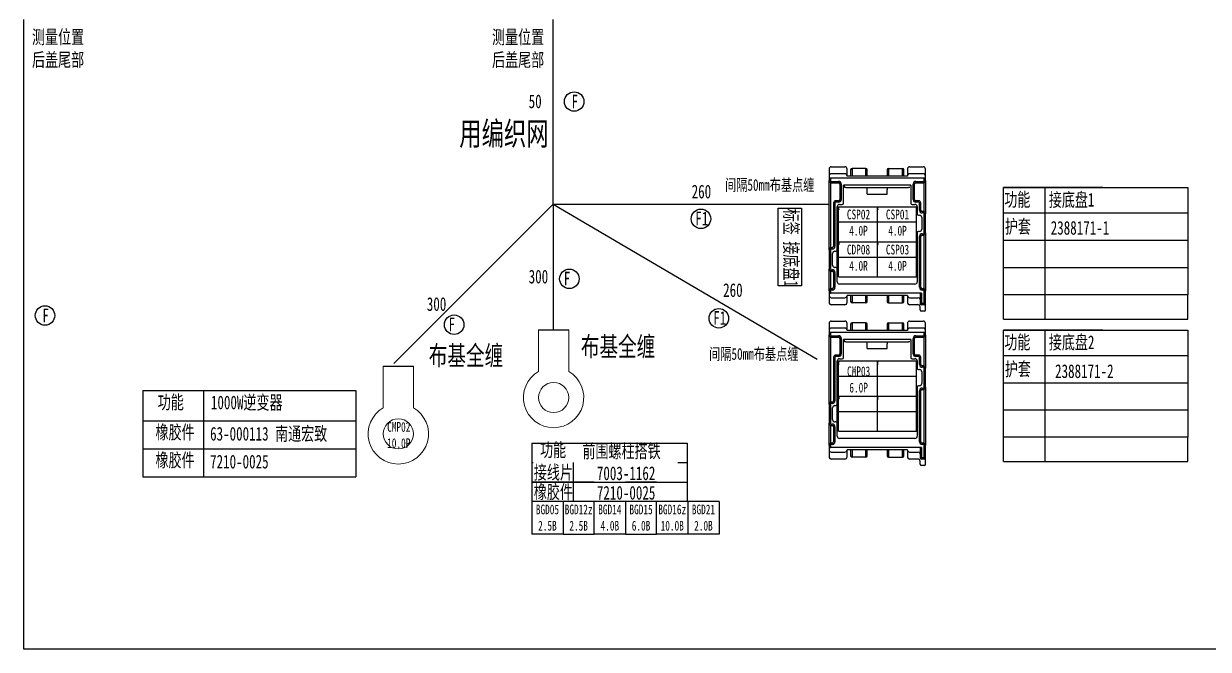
# Model space of a CAD drawing. Header units: millimetres. Extents: x 1543 to 5748, y 1576 to 2417.
# Drawn here: x 4715.3 to 5019, y 1998.5 to 2158.8 of the extents above; entities that cross this region are included whole.
import ezdxf
from ezdxf.enums import TextEntityAlignment as Align

# ---------------------------------------------------------------- set-up
doc = ezdxf.new("R2010")
doc.units = ezdxf.units.MM
doc.layers.get('0').update_dxf_attribs({"lineweight": 25})
for name, color, linetype in [('11文本层', 255, 'Continuous'), ('孔位', 2, 'Continuous'), ('底盘线束', 7, 'Continuous')]:
    doc.layers.add(name, color=color, linetype=linetype)
for name, color, linetype, lineweight in [('1轮廓实线层', 7, 'Continuous', 50), ('_0', 7, 'Continuous', 25), ('基本型', 7, 'Continuous', 18)]:
    doc.layers.add(name, color=color, linetype=linetype, lineweight=lineweight)
doc.styles.get("Standard").update_dxf_attribs({"font": ''})
doc.styles.add('仿宋体', font='', dxfattribs={"width": 0.7, "height": 3.5})
doc.styles.add('仿宋体GB2312', font='', dxfattribs={"width": 0.7})
doc.styles.add('标准', font='fangsong.ttf', dxfattribs={"width": 0.7, "height": 3.5})
doc.styles.get('Standard').set_extended_font_data('SimSun')
doc.styles.get('仿宋体').set_extended_font_data('SimSun')
doc.styles.get('仿宋体GB2312').set_extended_font_data('SimSun')

# ---------------------------------------------------------------- blocks, each defined once
blk = doc.blocks.new('接线片')
at = {"color": 0, "lineweight": 9}
for p, q in [((804.887, -1460.058), (806.433, -1460.058)), ((804.887, -1462.197), (804.887, -1460.058)), ((806.433, -1460.058), (806.433, -1462.197))]:
    blk.add_line(p, q, dxfattribs=at)
at = {"color": 0}
blk.add_line((804.887, -1460.058), (806.433, -1460.058), dxfattribs=at)
at = {"color": 0, "lineweight": 9}
blk.add_circle((805.66, -1463.536), 0.773, dxfattribs=at)
blk.add_arc((805.66, -1463.536), 1.546, 120, 60, dxfattribs=at)

msp = doc.modelspace()

# ---------------------------------------------------------------- linework, layer by layer
for p, q in [((4921.8, 2121.55), (4921.8, 2119.76)), ((4922.38, 2122.13), (4925.84, 2122.13)), ((4925.84, 2120.34), (4922.38, 2120.34)), ((4926.42, 2119.76), (4926.42, 2121.55)), ((4927.34, 2121.32), (4927.34, 2119.76)), ((4927.69, 2121.66), (4927.69, 2119.76)), ((4931.27, 2121.66), (4927.69, 2121.66)), ((4931.27, 2119.76), (4931.27, 2121.66)), ((4931.62, 2119.76), (4931.62, 2121.32)), ((4936.7, 2121.32), (4936.7, 2119.76)), ((4937.04, 2121.66), (4940.62, 2121.66)), ((4937.04, 2121.66), (4937.04, 2119.76)), ((4940.62, 2119.76), (4940.62, 2121.66)), ((4940.97, 2119.76), (4940.97, 2121.32)), ((4941.9, 2121.55), (4941.9, 2119.76)), ((4942.47, 2122.13), (4945.94, 2122.13)), ((4945.94, 2120.34), (4942.47, 2120.34)), ((4946.52, 2119.76), (4946.52, 2121.55)), ((4921.8, 2119.76), (4921.8, 2119.38)), ((4922.14, 2119.18), (4921.8, 2119.38)), ((4921.8, 2119.38), (4921.8, 2118.6)), ((4921.8, 2100.82), (4921.8, 2118.6)), ((4922.14, 2118.6), (4921.8, 2118.6)), ((4946.17, 2119.18), (4922.14, 2119.18)), ((4922.14, 2119.18), (4922.14, 2118.6)), ((4922.14, 2118.07), (4922.14, 2101.35)), ((4922.38, 2118.37), (4924.25, 2118.37)), ((4922.38, 2118.37), (4922.38, 2118.03)), ((4922.38, 2118.03), (4924.25, 2118.03)), ((4924.25, 2118.37), (4924.25, 2118.03)), ((4924.6, 2117.68), (4924.6, 2113.75)), ((4924.95, 2117.68), (4924.6, 2117.68)), ((4924.95, 2117.68), (4924.95, 2113.75)), ((4925.52, 2112.83), (4925.52, 2117.45)), ((4942.79, 2117.45), (4925.52, 2117.45)), ((4925.75, 2117.29), (4925.52, 2117.45)), ((4941.9, 2119.76), (4926.42, 2119.76)), ((4942.79, 2117.45), (4942.56, 2117.29)), ((4942.79, 2117.45), (4942.79, 2112.83)), ((4943.37, 2113.75), (4943.37, 2117.68)), ((4943.37, 2117.68), (4943.71, 2117.68)), ((4943.71, 2113.75), (4943.71, 2117.68)), ((4944.06, 2118.37), (4945.94, 2118.37)), ((4944.06, 2118.37), (4944.06, 2118.03)), ((4944.06, 2118.03), (4945.94, 2118.03)), ((4945.94, 2118.37), (4945.94, 2118.03)), ((4946.52, 2119.38), (4946.17, 2119.18)), ((4946.17, 2118.6), (4946.17, 2119.18)), ((4946.17, 2118.6), (4946.52, 2118.6)), ((4946.17, 2110.59), (4946.17, 2118.07)), ((4946.52, 2119.38), (4946.52, 2119.76)), ((4946.52, 2118.6), (4946.52, 2119.38)), ((4946.52, 2118.6), (4946.52, 2110.06)), ((4926.1, 2116.85), (4942.21, 2116.85)), ((4931.62, 2116.29), (4931.62, 2116.64)), ((4931.62, 2115.1), (4931.62, 2116.29)), ((4931.62, 2115.1), (4936.7, 2115.1)), ((4936.7, 2116.64), (4936.7, 2116.29)), ((4936.7, 2115.1), (4936.7, 2116.29)), ((4922.98, 2112.83), (4922.98, 2101.74)), ((4923.32, 2112.83), (4922.98, 2112.83)), ((4923.32, 2112.83), (4923.32, 2101.74)), ((4924.25, 2113.41), (4923.55, 2113.41)), ((4923.55, 2113.06), (4923.55, 2113.41)), ((4924.25, 2113.06), (4923.55, 2113.06)), ((4923.9, 2100.82), (4923.9, 2111.9)), ((4923.9, 2102.9), (4923.9, 2111.9)), ((4923.9, 2102.9), (4923.9, 2111.9)), ((4923.9, 2102.9), (4923.9, 2111.9)), ((4923.9, 2102.9), (4923.9, 2111.9)), ((4923.9, 2102.9), (4923.9, 2111.9)), ((4923.9, 2102.9), (4923.9, 2111.9)), ((4923.9, 2102.9), (4923.9, 2111.9)), ((4924.22, 2102.9), (4924.22, 2111.9)), ((4924.22, 2111.9), (4934.22, 2111.9)), ((4924.25, 2113.06), (4924.25, 2113.41)), ((4924.48, 2112.48), (4925.18, 2112.48)), ((4924.6, 2113.75), (4924.95, 2113.75)), ((4934.22, 2102.9), (4934.22, 2111.9)), ((4934.22, 2102.9), (4934.22, 2111.9)), ((4934.22, 2102.9), (4934.22, 2111.9)), ((4934.22, 2102.9), (4934.22, 2111.9)), ((4934.22, 2102.9), (4934.22, 2111.9)), ((4934.22, 2102.9), (4934.22, 2111.9)), ((4934.22, 2102.9), (4934.22, 2111.9)), ((4934.22, 2102.9), (4934.22, 2111.9)), ((4934.22, 2102.9), (4934.22, 2111.9)), ((4934.22, 2102.9), (4934.22, 2111.9)), ((4934.22, 2102.9), (4934.22, 2111.9)), ((4934.22, 2102.9), (4934.22, 2111.9)), ((4934.22, 2102.9), (4934.22, 2111.9)), ((4934.22, 2102.9), (4934.22, 2111.9)), ((4934.22, 2102.9), (4934.22, 2111.9)), ((4934.22, 2102.9), (4934.22, 2111.9)), ((4934.22, 2102.9), (4934.22, 2111.9)), ((4934.22, 2111.9), (4944.22, 2111.9)), ((4943.14, 2112.48), (4943.84, 2112.48)), ((4943.37, 2113.75), (4943.71, 2113.75)), ((4944.76, 2113.41), (4944.06, 2113.41)), ((4944.06, 2113.41), (4944.06, 2113.06)), ((4944.76, 2113.06), (4944.06, 2113.06)), ((4944.22, 2102.9), (4944.22, 2111.9)), ((4944.22, 2102.9), (4944.22, 2111.9)), ((4944.22, 2102.9), (4944.22, 2111.9)), ((4944.22, 2102.9), (4944.22, 2111.9)), ((4944.22, 2102.9), (4944.22, 2111.9)), ((4944.22, 2102.9), (4944.22, 2111.9)), ((4944.22, 2102.9), (4944.22, 2111.9)), ((4944.22, 2102.9), (4944.22, 2111.9)), ((4944.22, 2102.9), (4944.22, 2111.9)), ((4944.41, 2111.9), (4944.41, 2110.06)), ((4944.76, 2113.06), (4944.76, 2113.41)), ((4944.99, 2110.98), (4944.99, 2112.83)), ((4944.99, 2112.83), (4945.34, 2112.83)), ((4944.99, 2110.98), (4945.34, 2110.98)), ((4945.34, 2110.98), (4945.34, 2112.83)), ((4934.22, 2107.9), (4924.22, 2107.9)), ((4944.22, 2107.9), (4934.22, 2107.9)), ((4944.76, 2109.71), (4945.01, 2109.71)), ((4945.59, 2109.13), (4945.59, 2106.13)), ((4945.94, 2110.63), (4945.68, 2110.63)), ((4945.68, 2110.63), (4945.68, 2110.29)), ((4945.94, 2110.29), (4945.68, 2110.29)), ((4945.94, 2110.29), (4945.94, 2110.63)), ((4946.17, 2105.2), (4946.17, 2110.06)), ((4946.17, 2110.06), (4946.52, 2110.06)), ((4946.52, 2105.2), (4946.52, 2110.06)), ((4944.41, 2105.2), (4944.41, 2092.62)), ((4945.01, 2105.55), (4944.76, 2105.55)), ((4945.68, 2104.97), (4945.94, 2104.97)), ((4945.68, 2104.97), (4945.68, 2104.63)), ((4945.94, 2104.97), (4945.94, 2104.63)), ((4946.17, 2105.2), (4946.52, 2105.2)), ((4946.52, 2105.2), (4946.52, 2090.31)), ((4923.9, 2093.9), (4923.9, 2102.9)), ((4923.9, 2093.9), (4923.9, 2102.9)), ((4923.9, 2093.9), (4923.9, 2102.9)), ((4923.9, 2093.9), (4923.9, 2102.9)), ((4923.9, 2093.9), (4923.9, 2102.9)), ((4923.9, 2093.9), (4923.9, 2102.9)), ((4923.9, 2093.9), (4923.9, 2102.9)), ((4924.22, 2093.9), (4924.22, 2102.9)), ((4924.22, 2102.9), (4934.22, 2102.9)), ((4924.22, 2102.9), (4934.22, 2102.9)), ((4934.22, 2093.9), (4934.22, 2102.9)), ((4934.22, 2093.9), (4934.22, 2102.9)), ((4934.22, 2093.9), (4934.22, 2102.9)), ((4934.22, 2093.9), (4934.22, 2102.9)), ((4934.22, 2093.9), (4934.22, 2102.9)), ((4934.22, 2093.9), (4934.22, 2102.9)), ((4934.22, 2093.9), (4934.22, 2102.9)), ((4934.22, 2093.9), (4934.22, 2102.9)), ((4934.22, 2093.9), (4934.22, 2102.9)), ((4934.22, 2093.9), (4934.22, 2102.9)), ((4934.22, 2093.9), (4934.22, 2102.9)), ((4934.22, 2093.9), (4934.22, 2102.9)), ((4934.22, 2093.9), (4934.22, 2102.9)), ((4934.22, 2093.9), (4934.22, 2102.9)), ((4934.22, 2093.9), (4934.22, 2102.9)), ((4934.22, 2093.9), (4934.22, 2102.9)), ((4934.22, 2093.9), (4934.22, 2102.9)), ((4934.22, 2102.9), (4944.22, 2102.9)), ((4934.22, 2102.9), (4944.22, 2102.9)), ((4944.22, 2093.9), (4944.22, 2102.9)), ((4944.22, 2093.9), (4944.22, 2102.9)), ((4944.22, 2093.9), (4944.22, 2102.9)), ((4944.22, 2093.9), (4944.22, 2102.9)), ((4944.22, 2093.9), (4944.22, 2102.9)), ((4944.22, 2093.9), (4944.22, 2102.9)), ((4944.22, 2093.9), (4944.22, 2102.9)), ((4944.22, 2093.9), (4944.22, 2102.9)), ((4944.22, 2093.9), (4944.22, 2102.9)), ((4944.99, 2091.23), (4944.99, 2104.28)), ((4945.34, 2104.28), (4944.99, 2104.28)), ((4945.34, 2091.23), (4945.34, 2104.28)), ((4945.68, 2104.63), (4945.94, 2104.63)), ((4946.17, 2090.83), (4946.17, 2104.68)), ((4921.8, 2100.82), (4921.8, 2095.96)), ((4922.14, 2100.82), (4921.8, 2100.82)), ((4922.14, 2100.82), (4922.14, 2095.96)), ((4922.63, 2101.39), (4922.38, 2101.39)), ((4922.38, 2101.05), (4922.38, 2101.39)), ((4922.63, 2101.05), (4922.38, 2101.05)), ((4922.63, 2101.05), (4922.63, 2101.39)), ((4922.72, 2096.89), (4922.72, 2099.89)), ((4922.98, 2101.74), (4923.32, 2101.74)), ((4923.3, 2100.47), (4923.55, 2100.47)), ((4934.22, 2098.9), (4924.22, 2098.9)), ((4944.22, 2098.9), (4934.22, 2098.9)), ((4921.8, 2090.31), (4921.8, 2095.96)), ((4922.14, 2095.96), (4921.8, 2095.96)), ((4923.55, 2096.31), (4923.3, 2096.31)), ((4923.9, 2092.62), (4923.9, 2095.96)), ((4922.14, 2095.44), (4922.14, 2090.83)), ((4922.38, 2095.73), (4922.63, 2095.73)), ((4922.38, 2095.73), (4922.38, 2095.39)), ((4922.38, 2095.39), (4922.63, 2095.39)), ((4922.63, 2095.39), (4922.63, 2095.73)), ((4923.32, 2095.04), (4922.98, 2095.04)), ((4922.98, 2095.04), (4922.98, 2091.23)), ((4923.32, 2095.04), (4923.32, 2091.23)), ((4924.22, 2093.9), (4934.22, 2093.9)), ((4934.22, 2093.9), (4944.22, 2093.9)), ((4922.14, 2090.31), (4921.8, 2090.31)), ((4921.8, 2090.31), (4921.8, 2089.53)), ((4921.8, 2089.53), (4922.14, 2089.73)), ((4922.14, 2090.31), (4922.14, 2089.73)), ((4945.48, 2089.73), (4922.14, 2089.73)), ((4922.63, 2090.88), (4922.38, 2090.88)), ((4922.38, 2090.54), (4922.38, 2090.88)), ((4922.63, 2090.54), (4922.38, 2090.54)), ((4922.63, 2090.54), (4922.63, 2090.88)), ((4923.32, 2091.23), (4922.98, 2091.23)), ((4943.84, 2092.04), (4924.48, 2092.04)), ((4944.99, 2091.23), (4945.34, 2091.23)), ((4945.48, 2089.73), (4945.13, 2089.53)), ((4945.48, 2089.73), (4945.48, 2087.12)), ((4945.94, 2090.88), (4945.68, 2090.88)), ((4945.68, 2090.54), (4945.68, 2090.88)), ((4945.94, 2090.54), (4945.68, 2090.54)), ((4945.94, 2090.54), (4945.94, 2090.88)), ((4946.17, 2087.12), (4946.17, 2090.31)), ((4946.17, 2090.31), (4946.52, 2090.31)), ((4946.52, 2087.13), (4946.52, 2090.31)), ((4921.8, 2089.53), (4921.8, 2089.15)), ((4921.8, 2089.15), (4921.8, 2087.36)), ((4922.38, 2088.57), (4925.84, 2088.57)), ((4925.84, 2086.78), (4922.38, 2086.78)), ((4941.9, 2089.15), (4926.42, 2089.15)), ((4926.42, 2087.36), (4926.42, 2089.15)), ((4927.34, 2089.15), (4927.34, 2087.59)), ((4927.69, 2089.15), (4927.69, 2087.24)), ((4931.27, 2087.24), (4927.69, 2087.24)), ((4931.27, 2087.24), (4931.27, 2089.15)), ((4931.62, 2087.59), (4931.62, 2089.15)), ((4936.7, 2089.15), (4936.7, 2087.59)), ((4937.04, 2089.15), (4937.04, 2087.24)), ((4937.04, 2087.24), (4940.62, 2087.24)), ((4940.62, 2087.24), (4940.62, 2089.15)), ((4940.97, 2087.59), (4940.97, 2089.15)), ((4941.9, 2089.15), (4941.9, 2087.36)), ((4942.47, 2088.57), (4944.67, 2088.57)), ((4944.55, 2086.78), (4942.47, 2086.78)), ((4945.13, 2089.53), (4945.13, 2087.13)), ((4945.18, 2086.95), (4945.48, 2087.12)), ((4946.17, 2087.12), (4945.48, 2087.12)), ((4946.17, 2086.78), (4945.48, 2086.78)), ((4946.17, 2087.12), (4946.46, 2086.95)), ((4946.52, 2085.45), (4946.52, 2087.13)), ((4945.13, 2085.45), (4945.13, 2086.21)), ((4946.17, 2085.11), (4945.48, 2085.11)), ((4921.8, 2081.99), (4921.8, 2080.2)), ((4922.38, 2082.57), (4925.84, 2082.57)), ((4925.84, 2080.78), (4922.38, 2080.78)), ((4926.42, 2080.2), (4926.42, 2081.99)), ((4927.34, 2081.76), (4927.34, 2080.2)), ((4927.69, 2082.1), (4927.69, 2080.2)), ((4931.27, 2082.1), (4927.69, 2082.1)), ((4931.27, 2080.2), (4931.27, 2082.1)), ((4931.62, 2080.2), (4931.62, 2081.76)), ((4936.7, 2081.76), (4936.7, 2080.2)), ((4937.04, 2082.1), (4940.62, 2082.1)), ((4937.04, 2082.1), (4937.04, 2080.2)), ((4940.62, 2080.2), (4940.62, 2082.1)), ((4940.97, 2080.2), (4940.97, 2081.76)), ((4941.9, 2081.99), (4941.9, 2080.2)), ((4942.47, 2082.57), (4945.94, 2082.57)), ((4945.94, 2080.78), (4942.47, 2080.78)), ((4946.52, 2080.2), (4946.52, 2081.99)), ((4921.8, 2080.2), (4921.8, 2079.82)), ((4922.14, 2079.62), (4921.8, 2079.82)), ((4921.8, 2079.82), (4921.8, 2079.04)), ((4921.8, 2061.26), (4921.8, 2079.04)), ((4922.14, 2079.04), (4921.8, 2079.04)), ((4946.17, 2079.62), (4922.14, 2079.62)), ((4922.14, 2079.62), (4922.14, 2079.04)), ((4922.14, 2078.51), (4922.14, 2061.79)), ((4922.38, 2078.81), (4924.25, 2078.81)), ((4922.38, 2078.81), (4922.38, 2078.47)), ((4922.38, 2078.47), (4924.25, 2078.47)), ((4924.25, 2078.81), (4924.25, 2078.47)), ((4924.6, 2078.12), (4924.6, 2074.19)), ((4924.95, 2078.12), (4924.6, 2078.12)), ((4924.95, 2078.12), (4924.95, 2074.19)), ((4925.52, 2073.27), (4925.52, 2077.89)), ((4942.79, 2077.89), (4925.52, 2077.89)), ((4925.75, 2077.73), (4925.52, 2077.89)), ((4941.9, 2080.2), (4926.42, 2080.2)), ((4942.79, 2077.89), (4942.56, 2077.73)), ((4942.79, 2077.89), (4942.79, 2073.27)), ((4943.37, 2074.19), (4943.37, 2078.12)), ((4943.37, 2078.12), (4943.71, 2078.12)), ((4943.71, 2074.19), (4943.71, 2078.12)), ((4944.06, 2078.81), (4945.94, 2078.81)), ((4944.06, 2078.81), (4944.06, 2078.47)), ((4944.06, 2078.47), (4945.94, 2078.47)), ((4945.94, 2078.81), (4945.94, 2078.47)), ((4946.52, 2079.82), (4946.17, 2079.62)), ((4946.17, 2079.04), (4946.17, 2079.62)), ((4946.17, 2079.04), (4946.52, 2079.04)), ((4946.17, 2071.03), (4946.17, 2078.51)), ((4946.52, 2079.82), (4946.52, 2080.2)), ((4946.52, 2079.04), (4946.52, 2079.82)), ((4946.52, 2079.04), (4946.52, 2070.5)), ((4926.1, 2077.29), (4942.21, 2077.29)), ((4931.62, 2076.73), (4931.62, 2077.08)), ((4931.62, 2075.54), (4931.62, 2076.73)), ((4931.62, 2075.54), (4936.7, 2075.54)), ((4936.7, 2077.08), (4936.7, 2076.73)), ((4936.7, 2075.54), (4936.7, 2076.73)), ((4922.98, 2073.27), (4922.98, 2062.18)), ((4923.32, 2073.27), (4922.98, 2073.27)), ((4923.32, 2073.27), (4923.32, 2062.18)), ((4924.25, 2073.85), (4923.55, 2073.85)), ((4923.55, 2073.5), (4923.55, 2073.85)), ((4924.25, 2073.5), (4923.55, 2073.5)), ((4923.9, 2061.26), (4923.9, 2072.35)), ((4923.9, 2063.35), (4923.9, 2072.35)), ((4923.9, 2063.35), (4923.9, 2072.35)), ((4923.9, 2063.35), (4923.9, 2072.35)), ((4923.9, 2063.35), (4923.9, 2072.35)), ((4923.9, 2063.35), (4923.9, 2072.35)), ((4923.9, 2063.35), (4923.9, 2072.35)), ((4923.9, 2063.35), (4923.9, 2072.35)), ((4924.22, 2063.35), (4924.22, 2072.35)), ((4924.22, 2072.35), (4934.22, 2072.35)), ((4924.25, 2073.5), (4924.25, 2073.85)), ((4924.48, 2072.92), (4925.18, 2072.92)), ((4924.6, 2074.19), (4924.95, 2074.19)), ((4934.22, 2063.35), (4934.22, 2072.35)), ((4934.22, 2063.35), (4934.22, 2072.35)), ((4934.22, 2063.35), (4934.22, 2072.35)), ((4934.22, 2063.35), (4934.22, 2072.35)), ((4934.22, 2063.35), (4934.22, 2072.35)), ((4934.22, 2063.35), (4934.22, 2072.35)), ((4934.22, 2063.35), (4934.22, 2072.35)), ((4934.22, 2063.35), (4934.22, 2072.35)), ((4934.22, 2063.35), (4934.22, 2072.35)), ((4934.22, 2063.35), (4934.22, 2072.35)), ((4934.22, 2063.35), (4934.22, 2072.35)), ((4934.22, 2063.35), (4934.22, 2072.35)), ((4934.22, 2063.35), (4934.22, 2072.35)), ((4934.22, 2063.35), (4934.22, 2072.35)), ((4934.22, 2063.35), (4934.22, 2072.35)), ((4934.22, 2063.35), (4934.22, 2072.35)), ((4934.22, 2063.35), (4934.22, 2072.35)), ((4934.22, 2072.35), (4944.22, 2072.35)), ((4943.14, 2072.92), (4943.84, 2072.92)), ((4943.37, 2074.19), (4943.71, 2074.19)), ((4944.76, 2073.85), (4944.06, 2073.85)), ((4944.06, 2073.85), (4944.06, 2073.5)), ((4944.76, 2073.5), (4944.06, 2073.5)), ((4944.22, 2063.35), (4944.22, 2072.35)), ((4944.22, 2063.35), (4944.22, 2072.35)), ((4944.22, 2063.35), (4944.22, 2072.35)), ((4944.22, 2063.35), (4944.22, 2072.35)), ((4944.22, 2063.35), (4944.22, 2072.35)), ((4944.22, 2063.35), (4944.22, 2072.35)), ((4944.22, 2063.35), (4944.22, 2072.35)), ((4944.22, 2063.35), (4944.22, 2072.35)), ((4944.22, 2063.35), (4944.22, 2072.35)), ((4944.41, 2072.35), (4944.41, 2070.5)), ((4944.76, 2073.5), (4944.76, 2073.85)), ((4944.99, 2071.42), (4944.99, 2073.27)), ((4944.99, 2073.27), (4945.34, 2073.27)), ((4945.34, 2071.42), (4945.34, 2073.27)), ((4944.76, 2070.15), (4945.01, 2070.15)), ((4944.99, 2071.42), (4945.34, 2071.42)), ((4945.59, 2069.57), (4945.59, 2066.57)), ((4945.94, 2071.07), (4945.68, 2071.07)), ((4945.68, 2071.07), (4945.68, 2070.73)), ((4945.94, 2070.73), (4945.68, 2070.73)), ((4945.94, 2070.73), (4945.94, 2071.07)), ((4946.17, 2065.65), (4946.17, 2070.5)), ((4946.17, 2070.5), (4946.52, 2070.5)), ((4946.52, 2065.65), (4946.52, 2070.5)), ((4934.22, 2068.35), (4924.22, 2068.35)), ((4944.22, 2068.35), (4934.22, 2068.35)), ((4944.41, 2065.65), (4944.41, 2053.06)), ((4945.01, 2065.99), (4944.76, 2065.99)), ((4945.68, 2065.42), (4945.94, 2065.42)), ((4945.68, 2065.42), (4945.68, 2065.07)), ((4945.94, 2065.42), (4945.94, 2065.07)), ((4946.17, 2065.65), (4946.52, 2065.65)), ((4946.52, 2065.65), (4946.52, 2050.75)), ((4923.9, 2054.35), (4923.9, 2063.35)), ((4923.9, 2054.35), (4923.9, 2063.35)), ((4923.9, 2054.35), (4923.9, 2063.35)), ((4923.9, 2054.35), (4923.9, 2063.35)), ((4923.9, 2054.35), (4923.9, 2063.35)), ((4923.9, 2054.35), (4923.9, 2063.35)), ((4923.9, 2054.35), (4923.9, 2063.35)), ((4924.22, 2054.35), (4924.22, 2063.35)), ((4924.22, 2063.35), (4934.22, 2063.35)), ((4924.22, 2063.35), (4934.22, 2063.35)), ((4934.22, 2054.35), (4934.22, 2063.35)), ((4934.22, 2054.35), (4934.22, 2063.35)), ((4934.22, 2054.35), (4934.22, 2063.35)), ((4934.22, 2054.35), (4934.22, 2063.35)), ((4934.22, 2054.35), (4934.22, 2063.35)), ((4934.22, 2054.35), (4934.22, 2063.35)), ((4934.22, 2054.35), (4934.22, 2063.35)), ((4934.22, 2054.35), (4934.22, 2063.35)), ((4934.22, 2054.35), (4934.22, 2063.35)), ((4934.22, 2054.35), (4934.22, 2063.35)), ((4934.22, 2054.35), (4934.22, 2063.35)), ((4934.22, 2054.35), (4934.22, 2063.35)), ((4934.22, 2054.35), (4934.22, 2063.35)), ((4934.22, 2054.35), (4934.22, 2063.35)), ((4934.22, 2054.35), (4934.22, 2063.35)), ((4934.22, 2054.35), (4934.22, 2063.35)), ((4934.22, 2054.35), (4934.22, 2063.35)), ((4934.22, 2063.35), (4944.22, 2063.35)), ((4934.22, 2063.35), (4944.22, 2063.35)), ((4944.22, 2054.35), (4944.22, 2063.35)), ((4944.22, 2054.35), (4944.22, 2063.35)), ((4944.22, 2054.35), (4944.22, 2063.35)), ((4944.22, 2054.35), (4944.22, 2063.35)), ((4944.22, 2054.35), (4944.22, 2063.35)), ((4944.22, 2054.35), (4944.22, 2063.35)), ((4944.22, 2054.35), (4944.22, 2063.35)), ((4944.22, 2054.35), (4944.22, 2063.35)), ((4944.22, 2054.35), (4944.22, 2063.35)), ((4944.99, 2051.67), (4944.99, 2064.72)), ((4945.34, 2064.72), (4944.99, 2064.72)), ((4945.34, 2051.67), (4945.34, 2064.72)), ((4945.68, 2065.07), (4945.94, 2065.07)), ((4946.17, 2051.28), (4946.17, 2065.12)), ((4921.8, 2061.26), (4921.8, 2056.41)), ((4922.14, 2061.26), (4921.8, 2061.26)), ((4922.14, 2061.26), (4922.14, 2056.41)), ((4922.63, 2061.83), (4922.38, 2061.83)), ((4922.38, 2061.49), (4922.38, 2061.83)), ((4922.63, 2061.49), (4922.38, 2061.49)), ((4922.63, 2061.49), (4922.63, 2061.83)), ((4922.72, 2057.33), (4922.72, 2060.33)), ((4922.98, 2062.18), (4923.32, 2062.18)), ((4923.3, 2060.91), (4923.55, 2060.91)), ((4934.22, 2059.35), (4924.22, 2059.35)), ((4944.22, 2059.35), (4934.22, 2059.35)), ((4921.8, 2050.75), (4921.8, 2056.41)), ((4922.14, 2056.41), (4921.8, 2056.41)), ((4923.55, 2056.75), (4923.3, 2056.75)), ((4923.9, 2053.06), (4923.9, 2056.41)), ((4922.14, 2055.88), (4922.14, 2051.28)), ((4922.38, 2056.18), (4922.63, 2056.18)), ((4922.38, 2056.18), (4922.38, 2055.83)), ((4922.38, 2055.83), (4922.63, 2055.83)), ((4922.63, 2055.83), (4922.63, 2056.18)), ((4923.32, 2055.48), (4922.98, 2055.48)), ((4922.98, 2055.48), (4922.98, 2051.67)), ((4923.32, 2055.48), (4923.32, 2051.67)), ((4924.22, 2054.35), (4934.22, 2054.35)), ((4934.22, 2054.35), (4944.22, 2054.35)), ((4922.14, 2050.75), (4921.8, 2050.75)), ((4921.8, 2050.75), (4921.8, 2049.97)), ((4922.14, 2050.75), (4922.14, 2050.17)), ((4922.63, 2051.32), (4922.38, 2051.32)), ((4922.38, 2050.98), (4922.38, 2051.32)), ((4922.63, 2050.98), (4922.38, 2050.98)), ((4922.63, 2050.98), (4922.63, 2051.32)), ((4923.32, 2051.67), (4922.98, 2051.67)), ((4943.84, 2052.48), (4924.48, 2052.48)), ((4944.99, 2051.67), (4945.34, 2051.67)), ((4945.94, 2051.32), (4945.68, 2051.32)), ((4945.68, 2050.98), (4945.68, 2051.32)), ((4945.94, 2050.98), (4945.68, 2050.98)), ((4945.94, 2050.98), (4945.94, 2051.32)), ((4946.17, 2047.56), (4946.17, 2050.75)), ((4946.17, 2050.75), (4946.52, 2050.75)), ((4946.52, 2047.57), (4946.52, 2050.75)), ((4921.8, 2049.97), (4922.14, 2050.17)), ((4921.8, 2049.97), (4921.8, 2049.59)), ((4921.8, 2049.59), (4921.8, 2047.8)), ((4945.48, 2050.17), (4922.14, 2050.17)), ((4922.38, 2049.01), (4925.84, 2049.01)), ((4925.84, 2047.22), (4922.38, 2047.22)), ((4941.9, 2049.59), (4926.42, 2049.59)), ((4926.42, 2047.8), (4926.42, 2049.59)), ((4927.34, 2049.59), (4927.34, 2048.03)), ((4927.69, 2049.59), (4927.69, 2047.69)), ((4931.27, 2047.69), (4927.69, 2047.69)), ((4931.27, 2047.69), (4931.27, 2049.59)), ((4931.62, 2048.03), (4931.62, 2049.59)), ((4936.7, 2049.59), (4936.7, 2048.03)), ((4937.04, 2049.59), (4937.04, 2047.69)), ((4937.04, 2047.69), (4940.62, 2047.69)), ((4940.62, 2047.69), (4940.62, 2049.59)), ((4940.97, 2048.03), (4940.97, 2049.59)), ((4941.9, 2049.59), (4941.9, 2047.8)), ((4942.47, 2049.01), (4944.67, 2049.01)), ((4944.55, 2047.22), (4942.47, 2047.22)), ((4945.48, 2050.17), (4945.13, 2049.97)), ((4945.13, 2049.97), (4945.13, 2047.57)), ((4945.18, 2047.39), (4945.48, 2047.56)), ((4945.48, 2050.17), (4945.48, 2047.56)), ((4946.17, 2047.56), (4945.48, 2047.56)), ((4946.17, 2047.22), (4945.48, 2047.22)), ((4946.17, 2047.56), (4946.46, 2047.39)), ((4946.52, 2045.9), (4946.52, 2047.57)), ((4945.13, 2045.9), (4945.13, 2046.65)), ((4946.17, 2045.55), (4945.48, 2045.55))]:
    msp.add_line(p, q)
for centre, radius, start, end in [((4922.38, 2121.55), 0.578, 90, 180), ((4922.38, 2119.76), 0.578, 90, 180), ((4925.84, 2121.55), 0.578, 0, 90), ((4925.84, 2119.76), 0.578, 0, 90), ((4927.69, 2121.32), 0.346, 90, 180), ((4931.27, 2121.32), 0.346, 0, 90), ((4937.04, 2121.32), 0.346, 90, 180), ((4940.62, 2121.32), 0.346, 0, 90), ((4942.47, 2121.55), 0.578, 90, 180), ((4942.47, 2119.76), 0.578, 90, 180), ((4945.94, 2121.55), 0.578, 0, 90), ((4945.94, 2119.76), 0.578, 360, 90), ((4922.38, 2118.6), 0.578, 180, 270), ((4922.38, 2118.6), 0.231, 180, 270), ((4924.25, 2117.68), 0.693, 0, 90), ((4924.25, 2117.68), 0.346, 360, 90), ((4944.06, 2117.68), 0.693, 90, 180), ((4944.06, 2117.68), 0.347, 90, 180), ((4945.94, 2118.6), 0.231, 270, 360), ((4945.94, 2118.6), 0.577, 270, 360), ((4926.1, 2115.34), 1.5, 90.0117, 103.3322), ((4942.21, 2115.34), 1.5, 76.6694, 89.9856), ((4923.55, 2112.83), 0.578, 90, 180), ((4923.55, 2112.83), 0.231, 90, 180), ((4924.48, 2111.9), 0.578, 90, 180), ((4924.25, 2113.75), 0.693, 270, 360), ((4924.25, 2113.75), 0.346, 270, 0), ((4925.18, 2112.83), 0.346, 270, 360), ((4943.14, 2112.83), 0.346, 180, 270), ((4944.06, 2113.75), 0.693, 180, 270), ((4944.06, 2113.75), 0.346, 180, 270), ((4943.84, 2111.9), 0.578, 360, 90), ((4944.76, 2112.83), 0.578, 0, 90), ((4944.76, 2112.83), 0.231, 0, 90), ((4945.68, 2110.98), 0.693, 180, 270), ((4945.68, 2110.98), 0.346, 180, 270), ((4944.76, 2110.06), 0.346, 180, 270), ((4945.01, 2109.13), 0.578, 360, 90), ((4945.94, 2110.06), 0.578, 0, 90), ((4945.94, 2110.06), 0.231, 0, 90), ((4944.76, 2105.2), 0.346, 90, 180), ((4945.68, 2104.28), 0.693, 90, 180), ((4945.01, 2106.13), 0.578, 270, 360), ((4945.94, 2105.2), 0.231, 270, 360), ((4945.94, 2105.2), 0.577, 270, 360), ((4945.68, 2104.28), 0.346, 90, 180), ((4922.38, 2100.82), 0.578, 90, 180), ((4922.38, 2100.82), 0.231, 90, 180), ((4922.63, 2101.74), 0.693, 270, 0), ((4922.63, 2101.74), 0.346, 270, 0), ((4923.3, 2099.89), 0.578, 90, 180), ((4923.55, 2100.82), 0.346, 270, 360), ((4922.38, 2095.96), 0.578, 180, 270), ((4922.38, 2095.96), 0.231, 180, 270), ((4923.3, 2096.89), 0.578, 180, 270), ((4923.55, 2095.96), 0.346, 0, 90), ((4922.63, 2095.04), 0.693, 360, 90), ((4922.63, 2095.04), 0.346, 0, 90), ((4922.38, 2090.31), 0.578, 90, 180), ((4922.38, 2090.31), 0.231, 90, 180), ((4922.63, 2091.23), 0.693, 270, 0), ((4922.63, 2091.23), 0.347, 270, 0), ((4924.48, 2092.62), 0.578, 180, 270), ((4943.84, 2092.62), 0.578, 270, 360), ((4945.68, 2091.23), 0.693, 180, 270), ((4945.68, 2091.23), 0.347, 180, 270), ((4945.94, 2090.31), 0.578, 0, 90), ((4945.94, 2090.31), 0.231, 0, 90), ((4922.38, 2089.15), 0.578, 180, 270), ((4922.38, 2087.36), 0.578, 180, 270), ((4925.84, 2089.15), 0.578, 270, 360), ((4925.84, 2087.36), 0.578, 270, 360), ((4927.69, 2087.59), 0.346, 180, 270), ((4931.27, 2087.59), 0.346, 270, 360), ((4937.04, 2087.59), 0.346, 180, 270), ((4940.62, 2087.59), 0.346, 270, 360), ((4942.47, 2089.15), 0.578, 180, 270), ((4942.47, 2087.36), 0.578, 180, 270), ((4944.55, 2086.21), 0.577, 360, 90), ((4944.67, 2088.11), 0.462, 360, 90), ((4945.48, 2087.13), 0.346, 180, 270), ((4946.17, 2087.13), 0.346, 270, 360), ((4945.48, 2085.45), 0.346, 180, 270), ((4946.17, 2085.45), 0.346, 270, 0), ((4922.38, 2081.99), 0.578, 90, 180), ((4922.38, 2080.2), 0.578, 90, 180), ((4925.84, 2081.99), 0.578, 0, 90), ((4925.84, 2080.2), 0.578, 0, 90), ((4927.69, 2081.76), 0.346, 90, 180), ((4931.27, 2081.76), 0.346, 0, 90), ((4937.04, 2081.76), 0.346, 90, 180), ((4940.62, 2081.76), 0.346, 0, 90), ((4942.47, 2081.99), 0.578, 90, 180), ((4942.47, 2080.2), 0.578, 90, 180), ((4945.94, 2081.99), 0.578, 0, 90), ((4945.94, 2080.2), 0.578, 360, 90), ((4922.38, 2079.04), 0.578, 180, 270), ((4922.38, 2079.04), 0.231, 180, 270), ((4924.25, 2078.12), 0.693, 0, 90), ((4924.25, 2078.12), 0.346, 360, 90), ((4944.06, 2078.12), 0.693, 90, 180), ((4944.06, 2078.12), 0.347, 90, 180), ((4945.94, 2079.04), 0.231, 270, 360), ((4945.94, 2079.04), 0.577, 270, 360), ((4926.1, 2075.79), 1.5, 90.0117, 103.3322), ((4942.21, 2075.79), 1.5, 76.6694, 89.9856), ((4923.55, 2073.27), 0.578, 90, 180), ((4923.55, 2073.27), 0.231, 90, 180), ((4924.48, 2072.35), 0.578, 90, 180), ((4924.25, 2074.19), 0.693, 270, 360), ((4924.25, 2074.19), 0.346, 270, 0), ((4925.18, 2073.27), 0.346, 270, 360), ((4943.14, 2073.27), 0.346, 180, 270), ((4944.06, 2074.19), 0.693, 180, 270), ((4944.06, 2074.19), 0.346, 180, 270), ((4943.84, 2072.35), 0.578, 360, 90), ((4944.76, 2073.27), 0.578, 0, 90), ((4944.76, 2073.27), 0.231, 0, 90), ((4944.76, 2070.5), 0.346, 180, 270), ((4945.68, 2071.42), 0.693, 180, 270), ((4945.01, 2069.57), 0.578, 360, 90), ((4945.68, 2071.42), 0.346, 180, 270), ((4945.94, 2070.5), 0.578, 0, 90), ((4945.94, 2070.5), 0.231, 0, 90), ((4944.76, 2065.65), 0.346, 90, 180), ((4945.68, 2064.72), 0.693, 90, 180), ((4945.01, 2066.57), 0.578, 270, 360), ((4945.94, 2065.65), 0.231, 270, 360), ((4945.94, 2065.65), 0.577, 270, 360), ((4945.68, 2064.72), 0.346, 90, 180), ((4922.38, 2061.26), 0.578, 90, 180), ((4922.38, 2061.26), 0.231, 90, 180), ((4922.63, 2062.18), 0.693, 270, 0), ((4922.63, 2062.18), 0.346, 270, 0), ((4923.3, 2060.33), 0.578, 90, 180), ((4923.55, 2061.26), 0.346, 270, 360), ((4922.38, 2056.41), 0.578, 180, 270), ((4922.38, 2056.41), 0.231, 180, 270), ((4923.3, 2057.33), 0.578, 180, 270), ((4923.55, 2056.41), 0.346, 0, 90), ((4922.63, 2055.48), 0.693, 360, 90), ((4922.63, 2055.48), 0.346, 0, 90), ((4922.38, 2050.75), 0.578, 90, 180), ((4922.38, 2050.75), 0.231, 90, 180), ((4922.63, 2051.67), 0.693, 270, 0), ((4922.63, 2051.67), 0.347, 270, 0), ((4924.48, 2053.06), 0.578, 180, 270), ((4943.84, 2053.06), 0.578, 270, 360), ((4945.68, 2051.67), 0.693, 180, 270), ((4945.68, 2051.67), 0.347, 180, 270), ((4945.94, 2050.75), 0.578, 0, 90), ((4945.94, 2050.75), 0.231, 0, 90), ((4922.38, 2049.59), 0.578, 180, 270), ((4922.38, 2047.8), 0.578, 180, 270), ((4925.84, 2049.59), 0.578, 270, 360), ((4925.84, 2047.8), 0.578, 270, 360), ((4927.69, 2048.03), 0.346, 180, 270), ((4931.27, 2048.03), 0.346, 270, 360), ((4937.04, 2048.03), 0.346, 180, 270), ((4940.62, 2048.03), 0.346, 270, 360), ((4942.47, 2049.59), 0.578, 180, 270), ((4942.47, 2047.8), 0.578, 180, 270), ((4944.55, 2046.65), 0.577, 360, 90), ((4944.67, 2048.55), 0.462, 360, 90), ((4945.48, 2047.57), 0.346, 180, 270), ((4946.17, 2047.57), 0.346, 270, 360), ((4945.48, 2045.9), 0.346, 180, 270), ((4946.17, 2045.9), 0.346, 270, 0)]:
    msp.add_arc(centre, radius, start, end)
at = {"layer": '11文本层'}
for p, q in [((4745.85, 2064.79), (4745.85, 2056.99)), ((4745.85, 2064.79), (4761.45, 2064.79)), ((4761.45, 2064.79), (4761.45, 2042.69)), ((4761.45, 2064.79), (4800.45, 2064.79)), ((4800.45, 2064.79), (4800.45, 2042.69)), ((4800.45, 2064.79), (4800.45, 2056.99)), ((4745.85, 2056.99), (4800.45, 2056.99)), ((4745.85, 2056.99), (4745.85, 2049.84)), ((4745.85, 2049.84), (4800.45, 2049.84)), ((4745.85, 2049.84), (4745.85, 2042.69)), ((4745.85, 2042.69), (4800.45, 2042.69))]:
    msp.add_line(p, q, dxfattribs=at)
at = {"layer": '1轮廓实线层', "lineweight": -3}
for p, q in [((4715.31, 1998.46), (4715.31, 2159.89)), ((4851.03, 2112.57), (4851.03, 2159.89)), ((4851.03, 2112.57), (4851.03, 2080.37)), ((4977.15, 2089.34), (4977.15, 2083.11)), ((5013.8, 2083.11), (5013.8, 2089.34)), ((4966.51, 2083.11), (5013.8, 2083.11)), ((4977.15, 2052.81), (4977.15, 2046.58)), ((5013.8, 2046.58), (5013.8, 2052.81)), ((4966.51, 2046.58), (5013.8, 2046.58)), ((4893.6, 2036.33), (4845.6, 2036.33)), ((5027.59, 1998.46), (4715.31, 1998.46))]:
    msp.add_line(p, q, dxfattribs=at)
at = {"layer": '1轮廓实线层', "lineweight": -2}
for p, q in [((4925.75, 2116.81), (4925.75, 2117.29)), ((4810.25, 2071.72), (4851.03, 2112.57)), ((4851.03, 2112.57), (4921.8, 2112.57)), ((4851.03, 2112.57), (4918.8, 2072.78)), ((4925.75, 2077.25), (4925.75, 2077.73)), ((4853.6, 2041.33), (4845.6, 2041.33)), ((4861.6, 2041.33), (4853.6, 2041.33)), ((4861.6, 2041.33), (4869.6, 2041.33)), ((4877.6, 2041.33), (4869.6, 2041.33)), ((4877.6, 2041.33), (4885.45, 2041.33)), ((4845.6, 2036.33), (4845.6, 2028)), ((4853.6, 2036.33), (4853.6, 2028)), ((4861.6, 2028), (4861.6, 2036.33)), ((4869.6, 2036.33), (4869.6, 2028)), ((4877.6, 2028), (4877.6, 2036.33)), ((4885.6, 2036.33), (4885.6, 2028)), ((4893.6, 2036.33), (4893.6, 2028)), ((4853.6, 2028), (4845.6, 2028)), ((4853.6, 2028), (4861.6, 2028)), ((4869.6, 2028), (4861.6, 2028)), ((4869.6, 2028), (4877.6, 2028)), ((4885.6, 2028), (4877.6, 2028)), ((4893.6, 2028), (4885.6, 2028))]:
    msp.add_line(p, q, dxfattribs=at)
msp.add_lwpolyline([(4914.76, 2111.54), (4914.76, 2091.58), (4908.72, 2091.58), (4908.72, 2111.54)], close=True, dxfattribs=at)
at = {"layer": '_0', "linetype": 'ByBlock', "lineweight": -3}
for p, q in [((4845.6, 2051.33), (4845.6, 2041.33)), ((4856.23, 2051.33), (4856.23, 2041.33)), ((4885.45, 2051.33), (4885.45, 2041.33)), ((4845.6, 2046.33), (4885.45, 2046.33)), ((4885.45, 2046.33), (4885.45, 2036.33)), ((4845.6, 2041.33), (4885.45, 2041.33))]:
    msp.add_line(p, q, dxfattribs=at)
at = {"layer": '_0', "color": 1}
for centre in [(4856.45, 2138.84), (4888.96, 2108.79), (4855.22, 2093.4), (4720.78, 2084), (4825.69, 2081.64), (4893.55, 2083.29)]:
    msp.add_circle(centre, 2.5, dxfattribs=at)
at = {"layer": '基本型', "lineweight": -3}
for p, q in [((4966.51, 2083.11), (4966.51, 2089.34)), ((4966.51, 2046.58), (4966.51, 2052.81))]:
    msp.add_line(p, q, dxfattribs=at)
at = {"layer": '底盘线束', "lineweight": -3}
for p, q in [((4991.98, 2116.82), (4966.51, 2116.82)), ((4977.15, 2116.82), (4977.15, 2089.33)), ((4966.51, 2110.32), (5013.8, 2110.32)), ((4966.49, 2103.32), (5013.8, 2103.32)), ((4966.5, 2096.32), (5013.8, 2096.32)), ((4966.51, 2096.32), (5013.8, 2096.32)), ((4991.98, 2080.29), (4966.51, 2080.29)), ((4977.15, 2080.29), (4977.15, 2052.8)), ((4966.51, 2073.79), (5013.8, 2073.79)), ((4966.49, 2066.79), (5013.8, 2066.79)), ((4966.5, 2059.79), (5013.8, 2059.79)), ((4966.51, 2059.79), (5013.8, 2059.79))]:
    msp.add_line(p, q, dxfattribs=at)
for points in [[(4966.51, 2116.82), (5013.8, 2116.82), (5013.8, 2089.34), (4966.51, 2089.34)], [(4966.51, 2080.29), (5013.8, 2080.29), (5013.8, 2052.81), (4966.51, 2052.81)]]:
    msp.add_lwpolyline(points, close=True, dxfattribs=at)

# ---------------------------------------------------------------- block references
at = {"layer": '_0', "linetype": 'ByBlock', "lineweight": -3, "xscale": 5, "yscale": 5, "zscale": 5, "rotation": 359.9999999999526}
for p in [(822.89, 9380.66), (783.07, 9371.35)]:
    msp.add_blockref('接线片', p, dxfattribs=at)

# ---------------------------------------------------------------- texts
at = {"attachment_point": 1, "style": '标准'}
for s, insert, char_height, width in [('\\pxqc;CSP02\\P4.0P', (4926.25, 2111.16), 2.5, 6.2163), ('\\pxqc;CSP01\\P4.0P', (4936.25, 2111.16), 2.5, 6.2163), ('\\pxqc;CDP08\\P4.0R', (4926.25, 2102.16), 2.5, 6.2163), ('\\pxqc;CSP03\\P4.0P', (4936.25, 2102.16), 2.5, 6.2163), ('\\pxqc;CMP03\\P6.0P', (4927.9, 2070.95), 2.5, 2.9838), ('\\pxqc;CMP02\\P10.0P', (4809.99, 2056.7), 2.5, 2.9838), ('\\pxqc;7210-0025', (4862.43, 2040.33), 3.5, 14.6809), ('\\pxqc;BGD05\\P2.5B', (4845.6, 2035.55), 2.5, 8), ('\\pxqc;BGD12z\\P2.5B', (4853.6, 2035.55), 2.5, 8), ('\\pxqc;BGD14\\P4.0B', (4861.6, 2035.55), 2.5, 8), ('\\pxqc;BGD15\\P6.0B', (4869.6, 2035.55), 2.5, 8), ('\\pxqc;BGD16z\\P10.0B', (4877.6, 2035.55), 2.5, 8), ('\\pxqc;BGD21\\P2.0B', (4885.6, 2035.55), 2.5, 8)]:
    msp.add_mtext(s, dxfattribs=dict(at, insert=insert, char_height=char_height, width=width))
at = {"layer": '11文本层', "style": '标准', "width": 0.7}
for s, p in [('功能', (4966.73, 2111.98)), ('接底盘1', (4978.15, 2111.93)), ('护套', (4966.88, 2105.07)), ('功能', (4966.73, 2075.44)), ('接底盘2', (4978.15, 2075.4)), ('护套', (4966.88, 2068.54)), ('功能', (4749.69, 2060.06)), ('橡胶件', (4749.11, 2052.35)), ('橡胶件', (4749.11, 2045.2)), ('橡胶件', (4846.11, 2037.06))]:
    msp.add_text(s, height=3.5, dxfattribs=at).set_placement(p)
for s, p in [('2388171-1', (4986.14, 2106.48)), ('2388171-2', (4987.26, 2069.75))]:
    msp.add_text(s, height=3.5, dxfattribs=at).set_placement(p, align=Align.MIDDLE_CENTER)
at = {"layer": '11文本层', "attachment_point": 1, "style": '标准'}
for s, insert, char_height, width in [('{\\C1;测量位置\\P后盖尾部}', (4717.45, 2157.15), 3.5, 16.7047), ('{\\C1;测量位置\\P后盖尾部}', (4835.4, 2157.13), 3.5, 16.7047), ('{\\C1;用编织网}', (4826.99, 2133.64), 6, 27.7971), ('{\\C1;间隔50mm布基点缠}', (4895.14, 2118.97), 3, 27.7971), ('{\\C1;布基全缠}', (4858.16, 2078.57), 5, 27.7971), ('{\\C1;布基全缠}', (4819.16, 2076.26), 5, 27.7971), ('{\\C1;间隔50mm布基点缠}', (4891.06, 2075.66), 3, 27.7971), ('1000W逆变器', (4763.32, 2063.48), 3.5, 41.519), ('63-000113 南通宏致', (4763.11, 2055.46), 3.5, 41.519), ('7210-0025', (4763.11, 2048.31), 3.5, 41.519)]:
    msp.add_mtext(s, dxfattribs=dict(at, insert=insert, char_height=char_height, width=width))
at = {"layer": '11文本层', "insert": (4913.84, 2111.37), "char_height": 3.5, "width": 32.507, "attachment_point": 1, "rotation": 270, "style": '标准'}
msp.add_mtext('标签 接底盘1', dxfattribs=at)
at = {"layer": '_0', "color": 1, "char_height": 3.5, "attachment_point": 1}
for s, insert, width, style in [('50', (4844.79, 2140.65), 5.9278, '仿宋体'), ('F', (4855.8, 2140.59), 2.4249, '仿宋体GB2312'), ('260', (4886.58, 2117.53), 5.9278, '仿宋体'), ('F1', (4887.51, 2110.62), 7.013, '仿宋体GB2312'), ('300', (4844.79, 2095.74), 5.9278, '仿宋体'), ('F', (4853.77, 2095.23), 7.013, '仿宋体GB2312'), ('260', (4894.65, 2092.27), 5.9278, '仿宋体'), ('300', (4818.67, 2088.69), 5.9278, '仿宋体'), ('F', (4720.13, 2085.76), 2.4249, '仿宋体GB2312'), ('F1', (4892.1, 2085.12), 7.013, '仿宋体GB2312'), ('F', (4824.24, 2083.47), 7.013, '仿宋体GB2312')]:
    msp.add_mtext(s, dxfattribs=dict(at, insert=insert, width=width, style=style))
at = {"layer": '孔位', "width": 0.6}
for s, p in [('2', (4924.31, 2111.04)), ('1', (4934.31, 2111.04)), ('4', (4924.31, 2102.04)), ('3', (4934.31, 2102.04)), ('2', (4924.31, 2071.48)), ('1', (4934.31, 2071.48)), ('4', (4924.31, 2062.48)), ('3', (4934.31, 2062.48))]:
    msp.add_text(s, height=0.75, dxfattribs=at).set_placement(p)

# ---------------------------------------------------------------- next in the draw order: texts
at = {"insert": (4858.58, 2051.02), "char_height": 3.5, "width": 22.6867, "attachment_point": 1, "style": '标准', "bg_fill": 2}
msp.add_mtext('前围螺柱搭铁', dxfattribs=at)

# ---------------------------------------------------------------- next in the draw order: texts
at = {"insert": (4847.7, 2051.32), "char_height": 3.5, "width": 8.5327, "attachment_point": 1, "style": '标准', "bg_fill": 2}
msp.add_mtext('功能', dxfattribs=at)
at = {"insert": (4862.43, 2045.33), "char_height": 3.5, "width": 14.6809, "attachment_point": 1, "style": '标准'}
msp.add_mtext('\\pxqc;7003-1162', dxfattribs=at)

# ---------------------------------------------------------------- next in the draw order: linework, layer by layer
at = {"layer": '_0', "linetype": 'ByBlock', "lineweight": -3}
for p, q in [((4845.6, 2051.33), (4885.45, 2051.33)), ((4845.6, 2046.33), (4845.6, 2036.33)), ((4856.23, 2046.33), (4856.23, 2036.33))]:
    msp.add_line(p, q, dxfattribs=at)

# ---------------------------------------------------------------- next in the draw order: texts
at = {"layer": '11文本层', "style": '标准', "width": 0.7}
msp.add_text('接线片', height=3.5, dxfattribs=at).set_placement((4846.11, 2042.06))

doc.saveas('drawing.dxf')
